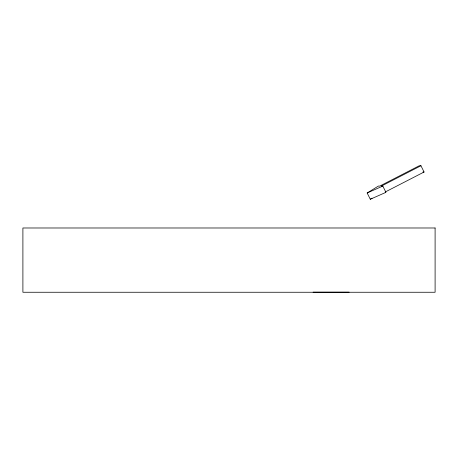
<?xml version="1.0" encoding="UTF-8"?>
<svg xmlns="http://www.w3.org/2000/svg" width="458" height="458" viewBox="0 0 458 458"><rect width="100%" height="100%" fill="white"/><g stroke="black" fill="none" stroke-linecap="round" stroke-linejoin="round"><path stroke-width="0.69" d="M420.954 165.744L381.445 186.068L382.819 186.068L385.934 192.343L370.287 199.253L367.173 192.978L378.382 186.068L379.774 186.068L419.282 165.744L420.954 165.744L424.068 172.019L385.184 192.022M370.287 199.253L372.056 198.165M367.173 192.978L382.819 186.068M422.952 172.019L424.068 172.019M313.083 292.158L349.145 292.158M435.1 227.987L22.9 227.987L22.9 292.256L435.1 292.256L435.1 227.987"/></g></svg>
